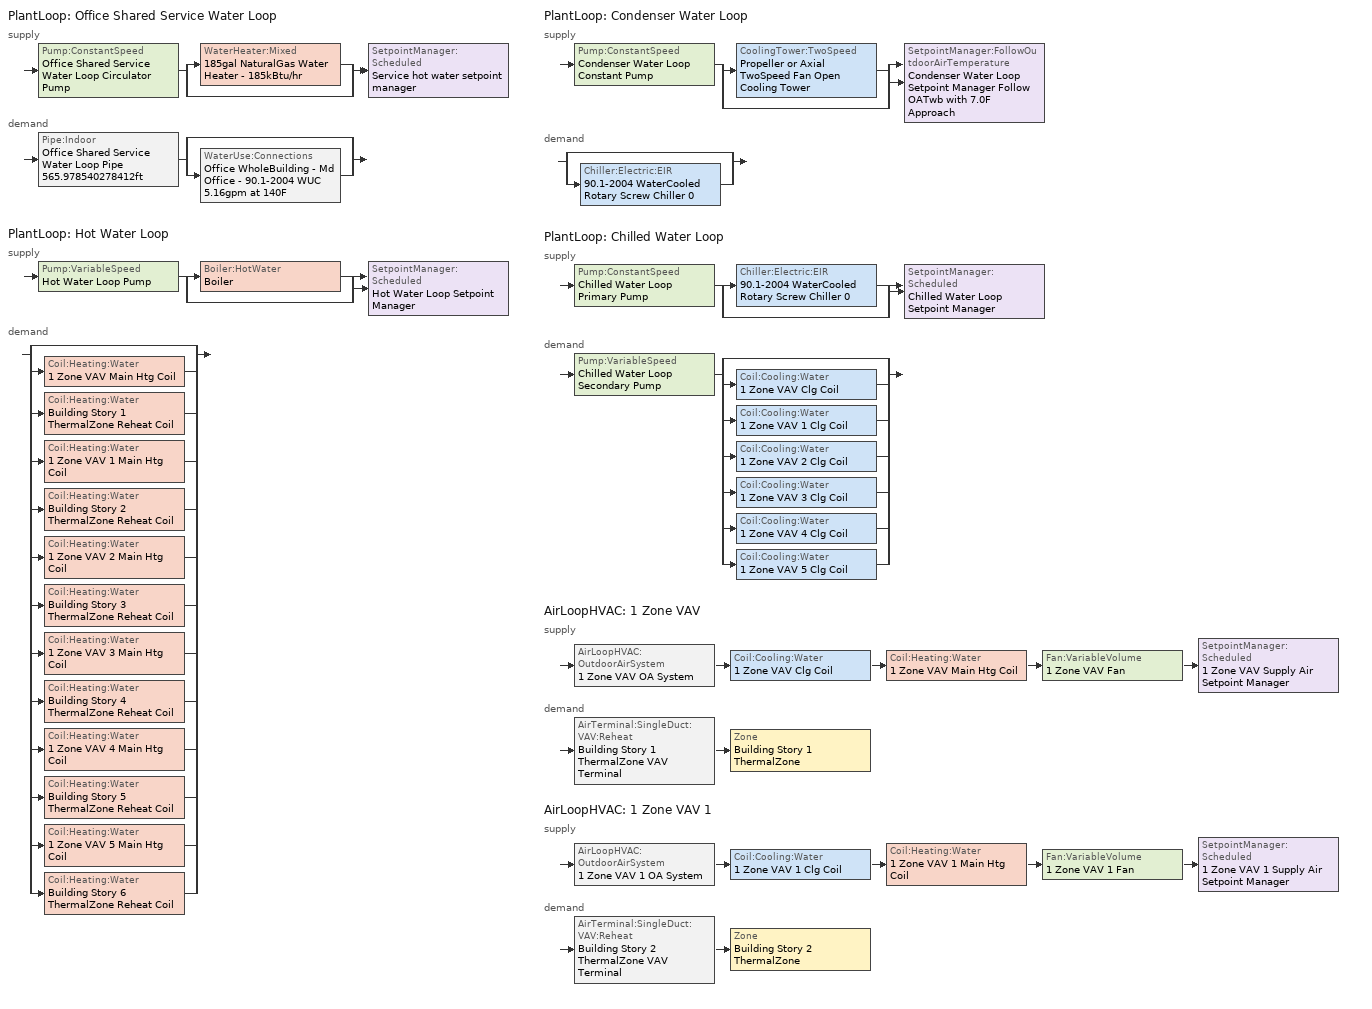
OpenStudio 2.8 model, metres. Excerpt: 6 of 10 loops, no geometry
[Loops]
PlantLoop 'Office Shared Service Water Loop'
 supply: Pump:ConstantSpeed 'Office Shared Service Water Loop Circulator Pump' > split
  | WaterHeater:Mixed '185gal NaturalGas Water Heater - 185kBtu/hr'
  | bypass
  join > SetpointManager:Scheduled 'Service hot water setpoint manager'
 demand: Pipe:Indoor 'Office Shared Service Water Loop Pipe 565.978540278412ft' > split
  | bypass
  | WaterUse:Connections 'Office WholeBuilding - Md Office - 90.1-2004 WUC 5.16gpm at 140F'
PlantLoop 'Hot Water Loop'
 supply: Pump:VariableSpeed 'Hot Water Loop Pump' > split
  | Boiler:HotWater 'Boiler'
  | bypass
  join > SetpointManager:Scheduled 'Hot Water Loop Setpoint Manager'
 demand: split
  | bypass
  | Coil:Heating:Water '1 Zone VAV Main Htg Coil'
  | Coil:Heating:Water 'Building Story 1 ThermalZone Reheat Coil'
  | Coil:Heating:Water '1 Zone VAV 1 Main Htg Coil'
  | Coil:Heating:Water 'Building Story 2 ThermalZone Reheat Coil'
  | Coil:Heating:Water '1 Zone VAV 2 Main Htg Coil'
  | Coil:Heating:Water 'Building Story 3 ThermalZone Reheat Coil'
  | Coil:Heating:Water '1 Zone VAV 3 Main Htg Coil'
  | Coil:Heating:Water 'Building Story 4 ThermalZone Reheat Coil'
  | Coil:Heating:Water '1 Zone VAV 4 Main Htg Coil'
  | Coil:Heating:Water 'Building Story 5 ThermalZone Reheat Coil'
  | Coil:Heating:Water '1 Zone VAV 5 Main Htg Coil'
  | Coil:Heating:Water 'Building Story 6 ThermalZone Reheat Coil'
PlantLoop 'Condenser Water Loop'
 supply: Pump:ConstantSpeed 'Condenser Water Loop Constant Pump' > split
  | CoolingTower:TwoSpeed 'Propeller or Axial TwoSpeed Fan Open Cooling Tower'
  | bypass
  join > SetpointManager:FollowOutdoorAirTemperature 'Condenser Water Loop Setpoint Manager Follow OATwb with 7.0F Approach'
 demand: split
  | bypass
  | Chiller:Electric:EIR '90.1-2004 WaterCooled  Rotary Screw Chiller 0'
PlantLoop 'Chilled Water Loop'
 supply: Pump:ConstantSpeed 'Chilled Water Loop Primary Pump' > split
  | Chiller:Electric:EIR '90.1-2004 WaterCooled  Rotary Screw Chiller 0'
  | bypass
  join > SetpointManager:Scheduled 'Chilled Water Loop Setpoint Manager'
 demand: Pump:VariableSpeed 'Chilled Water Loop Secondary Pump' > split
  | bypass
  | Coil:Cooling:Water '1 Zone VAV Clg Coil'
  | Coil:Cooling:Water '1 Zone VAV 1 Clg Coil'
  | Coil:Cooling:Water '1 Zone VAV 2 Clg Coil'
  | Coil:Cooling:Water '1 Zone VAV 3 Clg Coil'
  | Coil:Cooling:Water '1 Zone VAV 4 Clg Coil'
  | Coil:Cooling:Water '1 Zone VAV 5 Clg Coil'
AirLoopHVAC '1 Zone VAV'
 supply: AirLoopHVAC:OutdoorAirSystem '1 Zone VAV OA System' > Coil:Cooling:Water '1 Zone VAV Clg Coil' > Coil:Heating:Water '1 Zone VAV Main Htg Coil' > Fan:VariableVolume '1 Zone VAV Fan' > SetpointManager:Scheduled '1 Zone VAV Supply Air Setpoint Manager'
 demand: AirTerminal:SingleDuct:VAV:Reheat 'Building Story 1 ThermalZone VAV Terminal' > Zone 'Building Story 1 ThermalZone'
AirLoopHVAC '1 Zone VAV 1'
 supply: AirLoopHVAC:OutdoorAirSystem '1 Zone VAV 1 OA System' > Coil:Cooling:Water '1 Zone VAV 1 Clg Coil' > Coil:Heating:Water '1 Zone VAV 1 Main Htg Coil' > Fan:VariableVolume '1 Zone VAV 1 Fan' > SetpointManager:Scheduled '1 Zone VAV 1 Supply Air Setpoint Manager'
 demand: AirTerminal:SingleDuct:VAV:Reheat 'Building Story 2 ThermalZone VAV Terminal' > Zone 'Building Story 2 ThermalZone'
[Construction]
Copper pipe 0.75in type L with 0.5in fiberglass batt: Fiberglass batt 0.5in, Copper pipe 0.75in type L
[Material] Roughness=Smooth; Thermal Absorptance=0.9; Solar Absorptance=0.7; Visible Absorptance=0.7
Name | Thickness {m} | Conductivity {W/m-K} | Density {kg/m3} | Specific Heat {J/kg-K}
Copper pipe 0.75in type L | 0.001143 | 386 | 8906.27 | 385.1856
Fiberglass batt 0.5in | 0.0127 | 0.0663448 | 11.2129 | 837.36
[WaterUse:Connections]
Office WholeBuilding - Md Office - 90.1-2004 WUC 5.16gpm at 140F: Water Use Equipment Name 1=Office WholeBuilding - Md Office - 90.1-2004 Service Water Use 5.16gpm at 140F
[WaterUse:Equipment:Definition]
Office WholeBuilding - Md Office - 90.1-2004 Service Water Use Def 5.16gpm: Peak Flow Rate {m3/s}=0.000325696; Target Temperature Schedule=Mixed Water At Faucet Temp - 140F; Sensible Fraction Schedule=Fraction Sensible - 0.2; Latent Fraction Schedule=Fraction Latent - 0.05
[WaterUse:Equipment]
Office WholeBuilding - Md Office - 90.1-2004 Service Water Use 5.16gpm at 140F: Water Use Equipment Definition=Office WholeBuilding - Md Office - 90.1-2004 Service Water Use Def 5.16gpm; Flow Rate Fraction Schedule=OfficeMedium BLDG_SWH_SCH
[PlantLoop] Glycol Concentration=0; Plant Loop Volume {m3}=Autocalculate; Load Distribution Scheme=Optimal
Name | Maximum Loop Temperature {C} | Minimum Loop Temperature {C} | Fluid Type | Common Pipe Simulation
Office Shared Service Water Loop | 60 | 10
Hot Water Loop |  | 10 | Water
Condenser Water Loop | 80 | 5
Chilled Water Loop | 40 | 1 |  | CommonPipe
[Sizing:Plant] Sizing Option=NonCoincident; Zone Timesteps in Averaging Window=1; Coincident Sizing Factor Mode=None
Name | Loop Type | Design Loop Exit Temperature {C} | Loop Design Temperature Difference {deltaC}
Office Shared Service Water Loop | Heating | 60 | 5
Hot Water Loop | Heating | 82.2222 | 11.1111
Condenser Water Loop | Condenser | 29.4444 | 5.55556
Chilled Water Loop | Cooling | 6.66667 | 5.61111
[SetpointManager:Scheduled] Control Variable=Temperature
Name | Schedule | Setpoint Node or NodeList
Service hot water setpoint manager | Service Water Loop Temp - 140F | Office Shared Service Water Loop Supply Outlet Node
Hot Water Loop Setpoint Manager | Hot Water Loop Temp - 180F | Hot Water Loop Supply Outlet Node
Chilled Water Loop Setpoint Manager | Chilled Water Loop Temp - 44F | Chilled Water Loop Supply Outlet Node
1 Zone VAV Supply Air Setpoint Manager | Supply Air Temp - 55.0F | 1 Zone VAV Supply Outlet Node
1 Zone VAV 1 Supply Air Setpoint Manager | Supply Air Temp - 55.0F 1 | 1 Zone VAV 1 Supply Outlet Node
[Pump:ConstantSpeed] Rated Flow Rate {m3/s}=autosize; Rated Power Consumption {W}=autosize; Fraction of Motor Inefficiencies to Fluid Stream=0; Pump Control Type=Intermittent; Design Power Sizing Method=PowerPerFlowPerPressure; Design Electric Power per Unit Flow Rate {W/(m3/s)}=348701.1; Design Shaft Power per Unit Flow Rate per Unit Head {W-s/m3-Pa}=1.28205
Name | Rated Pump Head {Pa} | Motor Efficiency
Office Shared Service Water Loop Circulator Pump | 29890.7 | 0.3
Condenser Water Loop Constant Pump | 148557 | 0.9
Chilled Water Loop Primary Pump | 44836 | 0.9
[WaterHeater:Mixed]
185gal NaturalGas Water Heater - 185kBtu/hr: Tank Volume {m3}=0.701744; Setpoint Temperature Schedule=Service Water Loop Temp - 140F; Deadband Temperature Difference {deltaC}=2; Maximum Temperature Limit {C}=60; Heater Control Type=Cycle; Heater Maximum Capacity {W}=54329.9; Heater Fuel Type=NaturalGas; Heater Thermal Efficiency=0.78; Off Cycle Parasitic Fuel Consumption Rate {W}=0; Off Cycle Parasitic Fuel Type=NaturalGas; Off Cycle Parasitic Heat Fraction to Tank=0.8; On Cycle Parasitic Fuel Consumption Rate {W}=0; On Cycle Parasitic Fuel Type=NaturalGas; Ambient Temperature Indicator=Schedule; Ambient Temperature Schedule=Water Heater Ambient Temp Schedule - 71.6f; Off Cycle Loss Coefficient to Ambient Temperature {W/K}=6; On Cycle Loss Coefficient to Ambient Temperature {W/K}=6; Use Side Effectiveness=1; Source Side Effectiveness=1; Use Side Design Flow Rate {m3/s}=autosize; Source Side Design Flow Rate {m3/s}=autosize; Indirect Water Heating Recovery Time {hr}=1.5; Source Side Flow Control Mode=IndirectHeatPrimarySetpoint
[Pipe:Indoor]
Office Shared Service Water Loop Pipe 565.978540278412ft: Construction=Copper pipe 0.75in type L with 0.5in fiberglass batt; Environment Type=Schedule; Ambient Temperature Schedule=Office Shared Service Water Loop Piping Air Temp - 70F; Ambient Air Velocity Schedule=Office Shared Service Water Loop Piping Air Velocity - 0.67mph; Pipe Inside Diameter {m}=0.019939; Pipe Length {m}=172.51
[Sizing:Zone] Zone Cooling Design Supply Air Temperature Input Method=SupplyAirTemperature; Zone Cooling Design Supply Air Temperature {C}=12.7778; Zone Cooling Design Supply Air Temperature Difference {deltaC}=11.11; Zone Heating Design Supply Air Temperature Input Method=SupplyAirTemperature; Zone Heating Design Supply Air Temperature {C}=40; Zone Heating Design Supply Air Temperature Difference {deltaC}=11.11; Zone Cooling Design Supply Air Humidity Ratio {kg-H2O/kg-air}=0.0085; Zone Heating Design Supply Air Humidity Ratio {kg-H2O/kg-air}=0.008; Cooling Design Air Flow Method=DesignDayWithLimit; Heating Design Air Flow Method=DesignDay; Account for Dedicated Outdoor Air System=No; Dedicated Outdoor Air System Control Strategy=NeutralSupplyAir; Dedicated Outdoor Air Low Setpoint Temperature for Design {C}=autosize; Dedicated Outdoor Air High Setpoint Temperature for Design {C}=autosize
Building Story 1 ThermalZone; Building Story 2 ThermalZone
[Zone equipment]
Building Story 1 ThermalZone: Building Story 1 ThermalZone VAV Terminal
Building Story 2 ThermalZone: Building Story 2 ThermalZone VAV Terminal
[Pump:VariableSpeed] Motor Efficiency=0.9; Pump Control Type=Intermittent; Skin Loss Radiative Fraction=0.5; Design Power Sizing Method=PowerPerFlowPerPressure; Design Electric Power per Unit Flow Rate {W/(m3/s)}=348701.1; Design Shaft Power per Unit Flow Rate per Unit Head {W-s/m3-Pa}=1.28205; Design Minimum Flow Rate Fraction=0
Name | Rated Pump Head {Pa} | Fraction of Motor Inefficiencies to Fluid Stream | Coefficient 1 of the Part Load Performance Curve | Coefficient 2 of the Part Load Performance Curve | Coefficient 3 of the Part Load Performance Curve | Coefficient 4 of the Part Load Performance Curve
Hot Water Loop Pump | 179344
Chilled Water Loop Secondary Pump | 134508 | 0 | 0 | 0.0205 | 0.4101 | 0.5753
[Boiler:HotWater]
Boiler: Fuel Type=NaturalGas; Nominal Thermal Efficiency=0.78; Efficiency Curve Temperature Evaluation Variable=LeavingBoiler; Design Water Outlet Temperature {C}=82.2222; Minimum Part Load Ratio=0; Maximum Part Load Ratio=1.2; Optimum Part Load Ratio=1; Water Outlet Upper Temperature Limit {C}=95; Boiler Flow Mode=LeavingSetpointModulated; Parasitic Electric Load {W}=0; Sizing Factor=1
[SetpointManager:FollowOutdoorAirTemperature]
Condenser Water Loop Setpoint Manager Follow OATwb with 7.0F Approach: Control Variable=Temperature; Reference Temperature Type=OutdoorAirWetBulb; Offset Temperature Difference {deltaC}=3.88889; Maximum Setpoint Temperature {C}=29.4444; Minimum Setpoint Temperature {C}=21.1111; Setpoint Node or NodeList=Condenser Water Loop Supply Outlet Node
[CoolingTower:TwoSpeed]
Propeller or Axial TwoSpeed Fan Open Cooling Tower: Design Water Flow Rate {m3/s}=autosize; High Fan Speed Air Flow Rate {m3/s}=autosize; High Fan Speed Fan Power {W}=autosize; High Fan Speed U-Factor Times Area Value {W/K}=autosize; Low Fan Speed Air Flow Rate {m3/s}=AutoSize; Low Fan Speed Fan Power {W}=AutoSize; Low Fan Speed U-Factor Times Area Value {W/K}=AutoSize; Number of Cells=1; Sizing Factor=1; Design Inlet Air Dry-Bulb Temperature {C}=35; Design Inlet Air Wet-Bulb Temperature {C}=25.6; Design Approach Temperature {deltaC}=autosize; Design Range Temperature {deltaC}=autosize
[Chiller:Electric:EIR]
90.1-2004 WaterCooled  Rotary Screw Chiller 0: Reference Capacity {W}=Autosize; Reference COP {W/W}=5.5; Reference Leaving Chilled Water Temperature {C}=6.66667; Reference Entering Condenser Fluid Temperature {C}=35; Cooling Capacity Function of Temperature Curve=Curve Biquadratic 1; Electric Input to Cooling Output Ratio Function of Temperature Curve=Curve Biquadratic 2; Electric Input to Cooling Output Ratio Function of Part Load Ratio Curve=Curve Quadratic 1; Minimum Part Load Ratio=0.15; Maximum Part Load Ratio=1; Optimum Part Load Ratio=1; Minimum Unloading Ratio=0.25; Condenser Type=WaterCooled; Leaving Chilled Water Lower Temperature Limit {C}=2.22222; Chiller Flow Mode=ConstantFlow; Design Heat Recovery Water Flow Rate {m3/s}=0; Sizing Factor=1; Basin Heater Capacity {W/K}=0; Basin Heater Setpoint Temperature {C}=10
[AirLoopHVAC] Availability Schedule=Always On Discrete; Design Supply Air Flow Rate {m3/s}=AutoSize
1 Zone VAV; 1 Zone VAV 1
[Sizing:System] Type of Load to Size On=Sensible; Design Outdoor Air Flow Rate {m3/s}=Autosize; Central Heating Maximum System Air Flow Ratio=0.3; Preheat Design Temperature {C}=7.22222; Preheat Design Humidity Ratio {kg-H2O/kg-Air}=0.008; Precool Design Temperature {C}=12.7778; Precool Design Humidity Ratio {kg-H2O/kg-Air}=0.008; Central Cooling Design Supply Air Temperature {C}=12.7778; Central Heating Design Supply Air Temperature {C}=12.7778; Sizing Option=Coincident; 100% Outdoor Air in Cooling=No; 100% Outdoor Air in Heating=No; Central Cooling Design Supply Air Humidity Ratio {kg-H2O/kg-Air}=0.0085; Central Heating Design Supply Air Humidity Ratio {kg-H2O/kg-Air}=0.008; Cooling Design Air Flow Method=DesignDay; Cooling Design Air Flow Rate {m3/s}=0; Heating Design Air Flow Method=DesignDay; Heating Design Air Flow Rate {m3/s}=0; System Outdoor Air Method=ZoneSum; Zone Maximum Outdoor Air Fraction=1; Cooling Supply Air Flow Rate Per Floor Area {m3/s-m2}=0.00996765; Cooling Fraction of Autosized Cooling Supply Air Flow Rate=1; Cooling Supply Air Flow Rate Per Unit Cooling Capacity {m3/s-W}=3.94755e-05; Heating Supply Air Flow Rate Per Floor Area {m3/s-m2}=0.00996765; Heating Fraction of Autosized Heating Supply Air Flow Rate=1; Heating Fraction of Autosized Cooling Supply Air Flow Rate=1; Heating Supply Air Flow Rate Per Unit Heating Capacity {m3/s-W}=3.15882e-05; Cooling Design Capacity Method=CoolingDesignCapacity; Cooling Design Capacity {W}=autosize; Cooling Design Capacity Per Floor Area {W/m2}=234.7; Fraction of Autosized Cooling Design Capacity=1; Heating Design Capacity Method=HeatingDesignCapacity; Heating Design Capacity {W}=autosize; Heating Design Capacity Per Floor Area {W/m2}=157; Fraction of Autosized Heating Design Capacity=1; Central Cooling Capacity Control Method=OnOff
1 Zone VAV; 1 Zone VAV 1
[Fan:VariableVolume] Availability Schedule=Always On Discrete; Fan Total Efficiency=0.62; Pressure Rise {Pa}=996.356; Maximum Flow Rate {m3/s}=Autosize; Fan Power Minimum Flow Rate Input Method=Fraction; Fan Power Minimum Flow Fraction=0.25; Fan Power Minimum Air Flow Rate {m3/s}=0; Motor Efficiency=0.9; Motor In Airstream Fraction=1; Fan Power Coefficient 1=0.0407599; Fan Power Coefficient 2=0.088045; Fan Power Coefficient 3=-0.0729261; Fan Power Coefficient 4=0.94374; Fan Power Coefficient 5=0
1 Zone VAV Fan; 1 Zone VAV 1 Fan
[Coil:Heating:Water] Availability Schedule=Always On Discrete; Rated Inlet Water Temperature {C}=82.2222; Rated Outlet Water Temperature {C}=71.1111
Name | Rated Inlet Air Temperature {C} | Rated Outlet Air Temperature {C}
1 Zone VAV Main Htg Coil; 1 Zone VAV 1 Main Htg Coil; 1 Zone VAV 2 Main Htg Coil; 1 Zone VAV 3 Main Htg Coil; 1 Zone VAV 4 Main Htg Coil; 1 Zone VAV 5 Main Htg Coil | 7.22222 | 12.7778
Building Story 1 ThermalZone Reheat Coil; Building Story 2 ThermalZone Reheat Coil; Building Story 3 ThermalZone Reheat Coil; Building Story 4 ThermalZone Reheat Coil; Building Story 5 ThermalZone Reheat Coil; Building Story 6 ThermalZone Reheat Coil | 12.7778 | 40
[Controller:WaterCoil] Minimum Actuated Flow {m3/s}=0
Name | Water Coil | Action | Controller Convergence Tolerance {deltaC}
1 Zone VAV Main Htg Coil Controller | 1 Zone VAV Main Htg Coil | Normal | 0.1
1 Zone VAV Clg Coil Controller | 1 Zone VAV Clg Coil | Reverse
Building Story 1 ThermalZone Reheat Coil Controller | Building Story 1 ThermalZone Reheat Coil | Normal | 0.1
1 Zone VAV 1 Main Htg Coil Controller | 1 Zone VAV 1 Main Htg Coil | Normal | 0.1
1 Zone VAV 1 Clg Coil Controller | 1 Zone VAV 1 Clg Coil | Reverse
Building Story 2 ThermalZone Reheat Coil Controller | Building Story 2 ThermalZone Reheat Coil | Normal | 0.1
1 Zone VAV 2 Main Htg Coil Controller | 1 Zone VAV 2 Main Htg Coil | Normal | 0.1
1 Zone VAV 2 Clg Coil Controller | 1 Zone VAV 2 Clg Coil | Reverse
Building Story 3 ThermalZone Reheat Coil Controller | Building Story 3 ThermalZone Reheat Coil | Normal | 0.1
1 Zone VAV 3 Main Htg Coil Controller | 1 Zone VAV 3 Main Htg Coil | Normal | 0.1
1 Zone VAV 3 Clg Coil Controller | 1 Zone VAV 3 Clg Coil | Reverse
Building Story 4 ThermalZone Reheat Coil Controller | Building Story 4 ThermalZone Reheat Coil | Normal | 0.1
1 Zone VAV 4 Main Htg Coil Controller | 1 Zone VAV 4 Main Htg Coil | Normal | 0.1
1 Zone VAV 4 Clg Coil Controller | 1 Zone VAV 4 Clg Coil | Reverse
Building Story 5 ThermalZone Reheat Coil Controller | Building Story 5 ThermalZone Reheat Coil | Normal | 0.1
1 Zone VAV 5 Main Htg Coil Controller | 1 Zone VAV 5 Main Htg Coil | Normal | 0.1
1 Zone VAV 5 Clg Coil Controller | 1 Zone VAV 5 Clg Coil | Reverse
Building Story 6 ThermalZone Reheat Coil Controller | Building Story 6 ThermalZone Reheat Coil | Normal | 0.1
[Coil:Cooling:Water] Availability Schedule=Always On Discrete; Design Inlet Water Temperature {C}=Autosize; Heat Exchanger Configuration=CrossFlow
1 Zone VAV Clg Coil; 1 Zone VAV 1 Clg Coil; 1 Zone VAV 2 Clg Coil; 1 Zone VAV 3 Clg Coil; 1 Zone VAV 4 Clg Coil; 1 Zone VAV 5 Clg Coil
[Controller:OutdoorAir] Minimum Outdoor Air Flow Rate {m3/s}=autosize; Maximum Outdoor Air Flow Rate {m3/s}=Autosize; Economizer Control Type=NoEconomizer; Economizer Control Action Type=ModulateFlow; Economizer Maximum Limit Dry-Bulb Temperature {C}=28; Economizer Maximum Limit Enthalpy {J/kg}=64000; Lockout Type=NoLockout; Minimum Limit Type=FixedMinimum; High Humidity Control=No; Heat Recovery Bypass Control Type=BypassWhenWithinEconomizerLimits
Name | Controller Mechanical Ventilation
1 Zone VAV OA Controller | 1 Zone VAV Vent Controller
1 Zone VAV 1 OA Controller | 1 Zone VAV 1 Vent Controller
[Controller:MechanicalVentilation] Availability Schedule=Always On Discrete; System Outdoor Air Method=VentilationRateProcedure
1 Zone VAV Vent Controller; 1 Zone VAV 1 Vent Controller
[AirLoopHVAC:OutdoorAirSystem]
Name | Controller
1 Zone VAV OA System | 1 Zone VAV OA Controller
1 Zone VAV 1 OA System | 1 Zone VAV 1 OA Controller
[AirTerminal:SingleDuct:VAV:Reheat] Availability Schedule=Always On Discrete; Maximum Air Flow Rate {m3/s}=AutoSize; Zone Minimum Air Flow Input Method=Constant; Constant Minimum Air Flow Fraction=0.3; Fixed Minimum Air Flow Rate {m3/s}=0; Maximum Hot Water or Steam Flow Rate {m3/s}=AutoSize; Minimum Hot Water or Steam Flow Rate {m3/s}=0; Convergence Tolerance=0.001; Damper Heating Action=Normal; Maximum Flow per Zone Floor Area During Reheat {m3/s-m2}=AutoSize; Maximum Flow Fraction During Reheat=0.5; Maximum Reheat Air Temperature {C}=40; Control For Outdoor Air=No
Name | Reheat Coil
Building Story 1 ThermalZone VAV Terminal | Building Story 1 ThermalZone Reheat Coil
Building Story 2 ThermalZone VAV Terminal | Building Story 2 ThermalZone Reheat Coil
[Schedule:Ruleset]
OfficeMedium BLDG_SWH_SCH: Default Day Schedule=OfficeMedium BLDG_SWH_SCH Default; Summer Design Day Schedule=OfficeMedium BLDG_SWH_SCH Summer Design Day; Winter Design Day Schedule=OfficeMedium BLDG_SWH_SCH Winter Design Day
Fraction Sensible - 0.2: Default Day Schedule=Fraction Sensible - 0.2 Default
Fraction Latent - 0.05: Default Day Schedule=Fraction Latent - 0.05 Default
Mixed Water At Faucet Temp - 140F: Default Day Schedule=Mixed Water At Faucet Temp - 140F Default
Service Water Loop Temp - 140F: Default Day Schedule=Service Water Loop Temp - 140F Default
Water Heater Ambient Temp Schedule - 71.6f: Default Day Schedule=Water Heater Ambient Temp Schedule - 71.6f Default
Office Shared Service Water Loop Piping Air Temp - 70F: Default Day Schedule=Office Shared Service Water Loop Piping Air Temp - 70F Default
Office Shared Service Water Loop Piping Air Velocity - 0.67mph: Default Day Schedule=Office Shared Service Water Loop Piping Air Velocity - 0.67mph Default
Hot Water Loop Temp - 180F: Default Day Schedule=Hot Water Loop Temp - 180F Default
Chilled Water Loop Temp - 44F: Default Day Schedule=Chilled Water Loop Temp - 44F Default
Supply Air Temp - 55.0F: Default Day Schedule=Supply Air Temp - 55.0F Default
Supply Air Temp - 55.0F 1: Default Day Schedule=Supply Air Temp - 55.0F Default 1
[Schedule:Day]
OfficeMedium BLDG_SWH_SCH Default: 6, 0, 0, 11, 0, 0.04, 13, 0, 0.06, 14, 0, 0.09, 15, 0, 0.06, 18, 0, 0.04, 24, 0, 0
OfficeMedium BLDG_SWH_SCH Summer Design Day; OfficeMedium BLDG_SWH_SCH SmrDsn|Wkdy Day: 6, 0, 0, 7, 0, 0.07, 8, 0, 0.19, 9, 0, 0.35, 10, 0, 0.38, 11, 0, 0.39, 12, 0, 0.47, 13, 0, 0.57, 14, 0, 0.54, 15, 0, 0.34, 16, 0, 0.33, 17, 0, 0.44, 18, 0, 0.26, 19, 0, 0.21, 20, 0, 0.15, 21, 0, 0.17, 22, 0, 0.08, 24, 0, 0.05
OfficeMedium BLDG_SWH_SCH Winter Design Day; OfficeMedium BLDG_SWH_SCH WntrDsn|Sat Day: 6, 0, 0, 7, 0, 0.07, 8, 0, 0.11, 9, 0, 0.15, 10, 0, 0.21, 11, 0, 0.19, 12, 0, 0.23, 13, 0, 0.2, 14, 0, 0.19, 15, 0, 0.15, 16, 0, 0.13, 17, 0, 0.14, 19, 0, 0.07, 24, 0, 0
Fraction Sensible - 0.2 Default: 24, 0, 0.2
Fraction Latent - 0.05 Default: 24, 0, 0.05
Mixed Water At Faucet Temp - 140F Default; Service Water Loop Temp - 140F Default: 24, 0, 60
Water Heater Ambient Temp Schedule - 71.6f Default: 24, 0, 22
Office Shared Service Water Loop Piping Air Temp - 70F Default: 24, 0, 21.1111
Office Shared Service Water Loop Piping Air Velocity - 0.67mph Default: 24, 0, 0.3
Hot Water Loop Temp - 180F Default: 24, 0, 82.2222
Chilled Water Loop Temp - 44F Default: 24, 0, 6.66667
Supply Air Temp - 55.0F Default; Supply Air Temp - 55.0F Default 1: 24, 0, 12.7778
[Schedule:Rule] Schedule Ruleset=OfficeMedium BLDG_SWH_SCH; Date Specification Type=DateRange; Start Month=1; Start Day=1; End Month=12; End Day=31
Name | Rule Order | Day Schedule | Apply Monday | Apply Tuesday | Apply Wednesday | Apply Thursday | Apply Friday | Apply Saturday
Schedule Rule 12 | 1 | OfficeMedium BLDG_SWH_SCH SmrDsn|Wkdy Day | Yes | Yes | Yes | Yes | Yes
Schedule Rule 13 | 0 | OfficeMedium BLDG_SWH_SCH WntrDsn|Sat Day |  |  |  |  |  | Yes
[Schedule:Constant]
Always On Discrete: Value=1
[Curve:Biquadratic] Minimum Value of x=5; Maximum Value of x=10; Minimum Value of y=24; Maximum Value of y=35
Name | Coefficient1 Constant | Coefficient2 x | Coefficient3 x**2 | Coefficient4 y | Coefficient5 y**2 | Coefficient6 x*y
Curve Biquadratic 1 | 1.02152 | 0.0370359 | 0.000233248 | -0.00389405 | -6.52536e-05 | -0.000268045
Curve Biquadratic 2 | 0.701769 | -0.00452016 | 0.00053311 | -0.00549821 | 0.000544579 | -0.000729032
[Curve:Quadratic]
Curve Quadratic 1: Coefficient1 Constant=0.0636912; Coefficient2 x=0.584888; Coefficient3 x**2=0.352803; Minimum Value of x=0; Maximum Value of x=1
